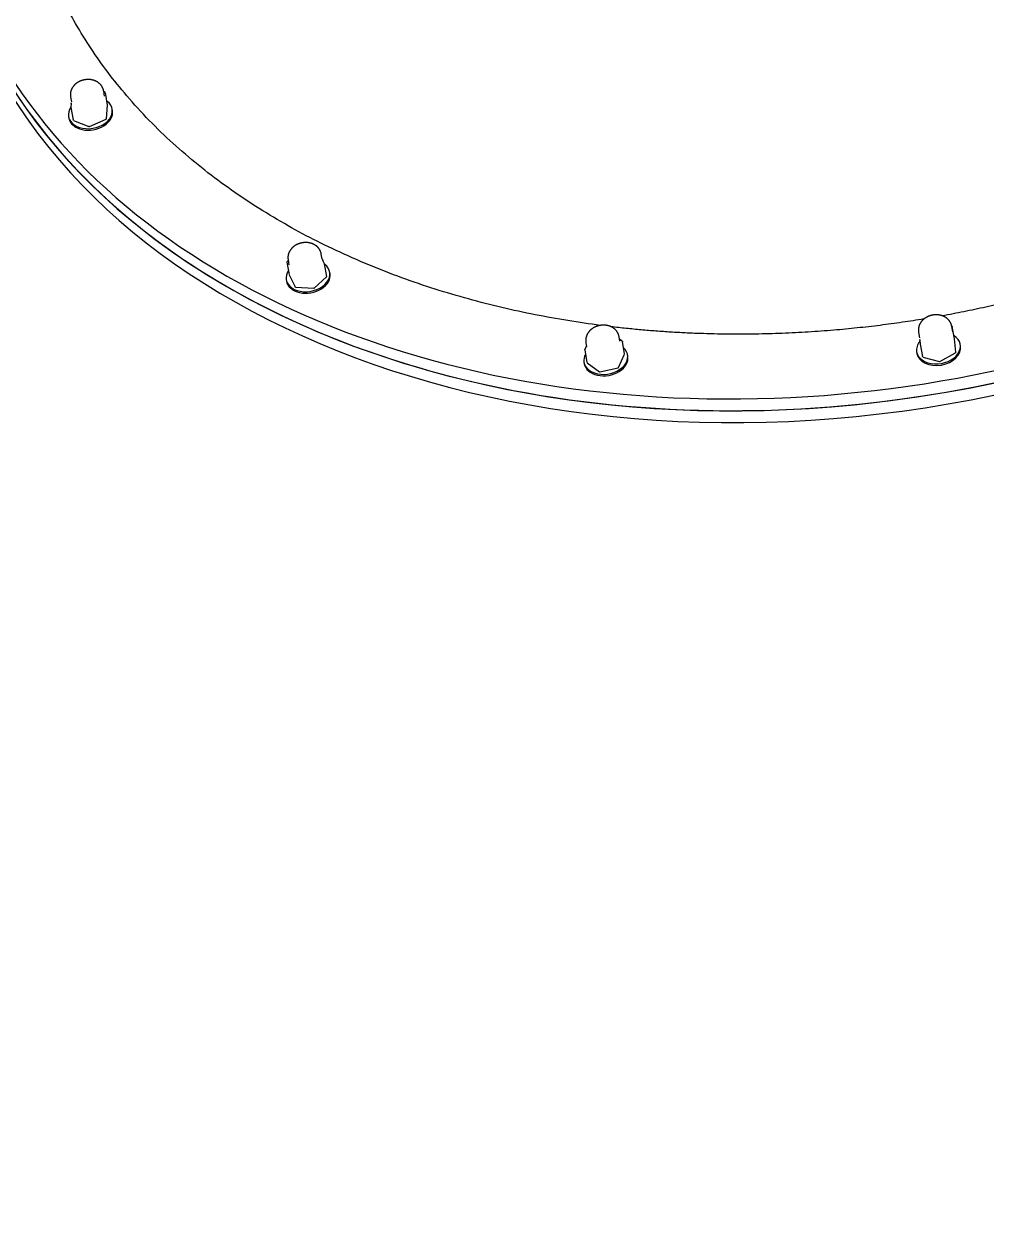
# Model space of a CAD drawing. Header units: millimetres. Extents: x 246416442 to 246896683, y 7418963194 to 7419503218.
# Drawn here: x 246835213 to 246835670, y 7419442322 to 7419442888 of the extents above; entities that cross this region are included whole.
import ezdxf
from ezdxf.lldxf.tags import DXFTag

# ---------------------------------------------------------------- set-up
doc = ezdxf.new("R2010")
doc.units = ezdxf.units.MM
for name, color, linetype in [('L-Hatch Boundary', 1, 'Continuous'), ('L-HS-CONCRETE PATH', 2, 'Continuous'), ('L-X-E-PLAY', 9, 'Continuous')]:
    doc.layers.add(name, color=color, linetype=linetype)
doc.layers.add('L-SUB-SOIL DRAINAGE', color=170, linetype='SUBSOIL', lineweight=20)
doc.styles.get("Standard").update_dxf_attribs({"font": 'arial.ttf'})
tags = doc.linetypes.add('SUBSOIL', pattern='A,12.7,-5.08,["SSD",Standard,S=2.54,R=0,X=-2.54,Y=-1.27],-6.35', length=24.13).pattern_tags.tags
tags[6] = DXFTag(74, 10)

# ---------------------------------------------------------------- blocks, each defined once
blk = doc.blocks.new('Kubus Triple - Moduplay')
at = {"layer": 'L-X-E-PLAY', "lineweight": 25}
for p, q in [((-141451.96, -699387.32), (-141451.96, -699393.33)), ((-141451.49, -699385.52), (-141451.95, -699387.25)), ((-141451.27, -699382.31), (-141451.27, -699384.79)), ((-141435.27, -699384.79), (-141435.27, -699382.31)), ((-141434.69, -699382.92), (-141435.27, -699382.57)), ((-141434.57, -699389.14), (-141434.57, -699383.13)), ((-141453.77, -699391.41), (-141453.77, -699392.12)), ((-141436.24, -699395.42), (-141434.58, -699389.21)), ((-141432.77, -699392.12), (-141432.77, -699391.41)), ((-141451.84, -699393.54), (-141445.05, -699397.67)), ((-141444.86, -699397.7), (-141436.42, -699395.6)), ((-141363.36, -699477.08), (-141363.36, -699483.09)), ((-141362.61, -699476.46), (-141363.24, -699476.86)), ((-141362.61, -699476.14), (-141362.61, -699478.58)), ((-141346.61, -699478.58), (-141346.61, -699476.14)), ((-141363.35, -699483.16), (-141361.51, -699489.35)), ((-141345.86, -699480.95), (-141346.37, -699479.23)), ((-141345.85, -699487.03), (-141345.85, -699481.02)), ((-141365.11, -699485.24), (-141365.11, -699485.94)), ((-141361.33, -699489.52), (-141352.83, -699491.5)), ((-141352.64, -699491.46), (-141345.97, -699487.25)), ((-141344.11, -699485.94), (-141344.11, -699485.24)), ((-141229.97, -699540.49), (-141231.05, -699542.08)), ((-141229.92, -699538.83), (-141229.92, -699540.9)), ((-141213.92, -699540.9), (-141213.92, -699538.83)), ((-141212.81, -699541.09), (-141213.92, -699539.95)), ((-141231.09, -699542.22), (-141231.09, -699548.23)), ((-141212.74, -699547.28), (-141212.74, -699541.26)), ((-141232.42, -699547.93), (-141232.42, -699548.64)), ((-141231.02, -699548.4), (-141225.97, -699553.63)), ((-141216.66, -699553.12), (-141212.79, -699547.42)), ((-141211.42, -699548.64), (-141211.42, -699547.93)), ((-141225.78, -699553.7), (-141216.86, -699553.23)), ((-141073.4, -699560.84), (-141073.4, -699563.51)), ((-141057.31, -699560.67), (-141057.4, -699560.63)), ((-141057.4, -699563.51), (-141057.4, -699560.84)), ((-141057.16, -699566.91), (-141057.16, -699560.9)), ((-141073.5, -699564.83), (-141073.63, -699566.59)), ((-141073.63, -699566.61), (-141073.63, -699572.62)), ((-141057.66, -699573.25), (-141057.16, -699566.93)), ((-141075.9, -699569.94), (-141075.9, -699570.65)), ((-141073.49, -699572.85), (-141066, -699576.31)), ((-141065.81, -699576.32), (-141057.82, -699573.46)), ((-141054.9, -699570.65), (-141054.9, -699569.94))]:
    blk.add_line(p, q, dxfattribs=at)
for centre, radius, start, end in [((-141451.71, -699387.32), 0.25, 165.0709, 180), ((-141483.12, -699377.33), 32.68, 345.4768, 347.1495), ((-141434.82, -699383.13), 0.25, 0, 58.7126), ((-141451.71, -699393.33), 0.25, 180, 238.7126), ((-141434.82, -699389.14), 0.25, 345.0709, 0), ((-141444.92, -699397.45), 0.25, 238.7126, 283.9255), ((-141436.48, -699395.36), 0.25, 283.9255, 345.0709), ((-141363.11, -699477.08), 0.25, 122.3233, 180), ((-141363.11, -699483.09), 0.25, 180, 196.4911), ((-141356.45, -699478.59), 6.16, 179.8484, 180.1455), ((-141318.05, -699471.09), 29.47, 194.3132, 196.0403), ((-141349.03, -699478.6), 2.42, 0.4346, 0.5695), ((-141346.1, -699481.02), 0.25, 0, 16.4911), ((-141361.27, -699489.28), 0.25, 196.4911, 256.9294), ((-141346.1, -699487.03), 0.25, 302.3233, 0), ((-141352.77, -699491.25), 0.25, 256.9294, 302.3233), ((-141238.98, -699534.44), 10.86, 326.1238, 326.6101), ((-141230.84, -699542.22), 0.25, 145.7879, 180), ((-141212.99, -699541.26), 0.25, 0, 43.996), ((-141230.84, -699548.23), 0.25, 180, 223.996), ((-141212.99, -699547.28), 0.25, 325.7879, 0), ((-141225.79, -699553.46), 0.25, 223.996, 273.0599), ((-141216.87, -699552.98), 0.25, 273.0599, 325.7879), ((-141057.41, -699560.9), 0.25, 0, 65.1886), ((-141073.38, -699566.61), 0.25, 175.512, 180), ((-141202.49, -699555.08), 129.37, 355.6758, 356.2918), ((-141057.41, -699566.91), 0.25, 355.512, 0), ((-141073.38, -699572.62), 0.25, 180, 245.1886), ((-141057.91, -699573.23), 0.25, 289.6743, 355.512), ((-141065.89, -699576.08), 0.25, 245.1886, 289.6743)]:
    blk.add_arc(centre, radius, start, end, dxfattribs=at)
for centre, major_axis, ratio, start_param, end_param in [((-141065.4, -699281.44), (-430, 0), 0.707107, 0, 3.576317), ((-141065.4, -699287.1), (430, 0), 0.707107, 3.141593, 6.283185), ((-141065.4, -699287.1), (-430, 0), 0.707107, 0, 3.141593), ((-141065.4, -699292.76), (430, 0), 0.707107, 3.141593, 6.283185), ((-141443.27, -699391.41), (-10.5, 0), 0.707107, 5.685785, 6.283185), ((-141443.27, -699391.41), (-10.5, 0), 0.707107, 0, 3.736721), ((-141443.27, -699392.12), (-10.5, 0), 0.707107, 0, 3.141595), ((-141354.61, -699485.24), (-10.5, 0), 0.707107, 5.697908, 6.283185), ((-141354.61, -699485.24), (-10.5, 0), 0.707107, 0, 3.72687), ((-141354.61, -699485.94), (-10.5, 0), 0.707107, 0, 3.141593), ((-141436.65, -699924.45), (248.26, -351.09), 0.5, 2.747144, 6.283185), ((-141221.92, -699547.93), (-10.5, 0), 0.707107, 5.775071, 6.283185), ((-141221.92, -699547.93), (-10.5, 0), 0.707107, 0, 3.649707), ((-141221.92, -699548.64), (-10.5, 0), 0.707107, 0, 3.141593), ((-141065.4, -699569.94), (-10.5, 0), 0.707107, 5.5979, 6.283185), ((-141065.4, -699569.94), (-10.5, 0), 0.707107, 0, 3.810684), ((-141065.4, -699570.65), (-10.5, 0), 0.707107, 0, 3.141591), ((-141442.31, -699928.45), (-248.26, 351.09), 0.5, 0, 3.141593), ((-141442.31, -699928.45), (248.26, -351.09), 0.5, 3.141593, 6.283185), ((-141447.96, -699932.45), (-248.26, 351.09), 0.5, 0, 3.141593)]:
    blk.add_ellipse(centre, major_axis=major_axis, ratio=ratio, start_param=start_param, end_param=end_param, dxfattribs=at)
for points, weights in [([(-141221.78, -699532), (-141358.1, -699489.81), (-141455.4, -699399.59), (-141455.4, -699279.37)], [0.713782556082, 0.571260850179, 0.499999998151, 0.5]), ([(-141069.82, -699555.13), (-141117.74, -699554.74), (-141167.73, -699548.14), (-141216.89, -699533.49)], [0.988797742677, 0.881668474014, 0.792148759163, 0.720238598125]), ([(-140913.91, -699533.49), (-140963.07, -699548.14), (-141013.06, -699554.74), (-141060.98, -699555.13)], [0.72023476824, 0.79214695923, 0.881670004495, 0.988803904035])]:
    blk.add_rational_spline(points, weights, degree=3, dxfattribs=at)
for points, knots in [([(-141435.27, -699382.31), (-141435.27, -699382.24), (-141435.27, -699382.1), (-141435.28, -699381.87), (-141435.3, -699381.64), (-141435.33, -699381.41), (-141435.37, -699381.18), (-141435.42, -699380.95), (-141435.48, -699380.73), (-141435.54, -699380.5), (-141435.62, -699380.28), (-141435.7, -699380.06), (-141435.79, -699379.85), (-141435.89, -699379.63), (-141436, -699379.42), (-141436.11, -699379.21), (-141436.24, -699379.01), (-141436.37, -699378.81), (-141436.51, -699378.61), (-141436.66, -699378.42), (-141436.81, -699378.23), (-141436.98, -699378.05), (-141437.15, -699377.87), (-141437.32, -699377.7), (-141437.51, -699377.53), (-141437.7, -699377.37), (-141437.9, -699377.21), (-141438.11, -699377.06), (-141438.32, -699376.91), (-141438.53, -699376.77), (-141438.76, -699376.64), (-141438.99, -699376.51), (-141439.22, -699376.39), (-141439.46, -699376.28), (-141439.71, -699376.18), (-141439.95, -699376.08), (-141440.21, -699375.99), (-141440.46, -699375.9), (-141440.72, -699375.83), (-141440.98, -699375.76), (-141441.25, -699375.7), (-141441.51, -699375.64), (-141441.78, -699375.6), (-141442.05, -699375.56), (-141442.32, -699375.53), (-141442.6, -699375.5), (-141442.87, -699375.49), (-141443.14, -699375.48), (-141443.42, -699375.48), (-141443.69, -699375.49), (-141443.97, -699375.51), (-141444.24, -699375.53), (-141444.51, -699375.56), (-141444.78, -699375.6), (-141445.05, -699375.65), (-141445.32, -699375.7), (-141445.59, -699375.77), (-141445.85, -699375.84), (-141446.11, -699375.92), (-141446.37, -699376), (-141446.62, -699376.1), (-141446.88, -699376.2), (-141447.12, -699376.31), (-141447.37, -699376.42), (-141447.6, -699376.55), (-141447.84, -699376.68), (-141448.06, -699376.82), (-141448.28, -699376.96), (-141448.5, -699377.11), (-141448.71, -699377.27), (-141448.91, -699377.43), (-141449.1, -699377.6), (-141449.29, -699377.78), (-141449.47, -699377.96), (-141449.64, -699378.15), (-141449.81, -699378.34), (-141449.96, -699378.53), (-141450.11, -699378.73), (-141450.25, -699378.94), (-141450.38, -699379.15), (-141450.5, -699379.36), (-141450.61, -699379.57), (-141450.72, -699379.79), (-141450.81, -699380.01), (-141450.9, -699380.24), (-141450.98, -699380.46), (-141451.04, -699380.69), (-141451.1, -699380.92), (-141451.15, -699381.15), (-141451.19, -699381.38), (-141451.23, -699381.61), (-141451.25, -699381.84), (-141451.26, -699382.07), (-141451.27, -699382.24), (-141451.27, -699382.31), (-141451.27, -699382.31)], [0, 0, 0, 0, 0.008989, 0.019136, 0.029278, 0.039419, 0.049564, 0.059715, 0.069877, 0.080054, 0.09025, 0.100469, 0.110714, 0.12099, 0.131301, 0.14165, 0.15204, 0.162476, 0.172959, 0.183493, 0.19408, 0.204721, 0.215419, 0.226173, 0.236984, 0.247852, 0.258775, 0.26975, 0.280777, 0.291851, 0.302968, 0.314126, 0.325318, 0.336541, 0.347791, 0.359062, 0.370352, 0.381655, 0.392969, 0.404292, 0.41562, 0.426951, 0.438285, 0.449621, 0.460958, 0.472298, 0.48364, 0.494985, 0.506334, 0.517688, 0.529048, 0.540415, 0.551789, 0.563172, 0.574564, 0.585965, 0.597375, 0.608793, 0.620218, 0.631648, 0.64308, 0.654511, 0.665937, 0.677354, 0.688757, 0.700141, 0.711501, 0.72283, 0.734125, 0.745379, 0.756588, 0.767747, 0.778853, 0.789903, 0.800895, 0.811827, 0.822698, 0.833509, 0.844259, 0.854951, 0.865586, 0.876165, 0.886692, 0.897169, 0.907599, 0.917985, 0.928331, 0.93864, 0.948916, 0.959162, 0.969382, 0.97958, 0.989759, 0.999924, 1, 1, 1, 1]), ([(-141213.56, -700241.42), (-141212.9, -700240.96), (-141212.09, -700240.39), (-141210.63, -700239.35), (-141209.53, -700238.57), (-141208.25, -700237.66), (-141206.81, -700236.64), (-141204.89, -700235.27), (-141202.72, -700233.71), (-141200.72, -700232.27), (-141199.01, -700231.04), (-141197.3, -700229.8), (-141195.58, -700228.55), (-141193.89, -700227.32), (-141192.43, -700226.25), (-141190.93, -700225.16), (-141189.36, -700224), (-141187.77, -700222.84), (-141186.19, -700221.67), (-141184.64, -700220.52), (-141183.01, -700219.31), (-141181.49, -700218.18), (-141180.03, -700217.09), (-141178.72, -700216.12), (-141177.42, -700215.14), (-141176.02, -700214.09), (-141174.43, -700212.89), (-141172.91, -700211.75), (-141171.5, -700210.68), (-141170.15, -700209.65), (-141168.54, -700208.43), (-141166.76, -700207.07), (-141165.05, -700205.76), (-141163.51, -700204.59), (-141161.93, -700203.37), (-141160.25, -700202.08), (-141158.44, -700200.67), (-141156.76, -700199.37), (-141154.93, -700197.95), (-141153.04, -700196.47), (-141151.05, -700194.91), (-141149.22, -700193.47), (-141147.33, -700191.98), (-141145.23, -700190.32), (-141143.01, -700188.56), (-141140.74, -700186.75), (-141138.54, -700184.98), (-141136.45, -700183.31), (-141134.67, -700181.87), (-141133, -700180.52), (-141131.24, -700179.09), (-141129.44, -700177.63), (-141127.74, -700176.24), (-141126.02, -700174.83), (-141124.14, -700173.29), (-141121.99, -700171.51), (-141119.85, -700169.74), (-141117.57, -700167.84), (-141115.41, -700166.04), (-141113.32, -700164.29), (-141111.56, -700162.81), (-141109.9, -700161.41), (-141108.21, -700159.98), (-141106.4, -700158.44), (-141104.46, -700156.8), (-141102.11, -700154.78), (-141099.72, -700152.73), (-141097.49, -700150.81), (-141095.66, -700149.23), (-141093.79, -700147.6), (-141091.79, -700145.85), (-141089.75, -700144.07), (-141087.85, -700142.4), (-141086.1, -700140.86), (-141084.41, -700139.37), (-141082.74, -700137.89), (-141080.89, -700136.24), (-141078.78, -700134.36), (-141076.5, -700132.31), (-141074.47, -700130.48), (-141072.52, -700128.72), (-141070.49, -700126.88), (-141068.27, -700124.85), (-141066.14, -700122.9), (-141064.05, -700120.99), (-141061.54, -700118.67), (-141059.04, -700116.35), (-141056.66, -700114.13), (-141054.5, -700112.12), (-141052.26, -700110.01), (-141050.09, -700107.96), (-141048.05, -700106.03), (-141046.01, -700104.08), (-141043.83, -700102), (-141041.91, -700100.16), (-141040.1, -700098.41), (-141038.49, -700096.86), (-141036.65, -700095.07), (-141034.71, -700093.18), (-141032.63, -700091.15), (-141030.66, -700089.22), (-141028.74, -700087.33), (-141026.85, -700085.45), (-141025.02, -700083.64), (-141022.97, -700081.6), (-141020.95, -700079.57), (-141018.74, -700077.35), (-141016.63, -700075.22), (-141014.38, -700072.93), (-141012.17, -700070.67), (-141010.06, -700068.52), (-141008, -700066.39), (-141005.94, -700064.26), (-141003.78, -700062.03), (-141001.46, -700059.61), (-140999.1, -700057.13), (-140996.68, -700054.58), (-140994.3, -700052.06), (-140991.74, -700049.33), (-140989.16, -700046.57), (-140986.71, -700043.93), (-140984.74, -700041.8), (-140983.05, -700039.96), (-140981.37, -700038.13), (-140979.58, -700036.18), (-140977.99, -700034.42), (-140976.1, -700032.34), (-140973.83, -700029.82), (-140970.99, -700026.66), (-140968.44, -700023.79), (-140966.16, -700021.22), (-140964.1, -700018.88), (-140961.84, -700016.31), (-140959.53, -700013.66), (-140957.28, -700011.06), (-140955.14, -700008.59), (-140953.02, -700006.12), (-140950.98, -700003.74), (-140949.15, -700001.58), (-140947.55, -699999.69), (-140945.64, -699997.42), (-140943.65, -699995.06), (-140941.37, -699992.33), (-140939.12, -699989.63), (-140936.81, -699986.83), (-140934.59, -699984.12), (-140932.7, -699981.81), (-140931.01, -699979.72), (-140929.23, -699977.53), (-140927.37, -699975.22), (-140925.54, -699972.94), (-140923.89, -699970.87), (-140922.09, -699968.61), (-140920.12, -699966.12), (-140918.09, -699963.54), (-140916.18, -699961.1), (-140914.23, -699958.59), (-140912.25, -699956.04), (-140910.22, -699953.41), (-140908.27, -699950.86), (-140906.42, -699948.44), (-140904.54, -699945.96), (-140902.54, -699943.3), (-140900.5, -699940.58), (-140898.43, -699937.82), (-140896.37, -699935.04), (-140894.39, -699932.35), (-140892.58, -699929.88), (-140890.7, -699927.31), (-140888.6, -699924.42), (-140886.54, -699921.55), (-140884.55, -699918.77), (-140882.55, -699915.97), (-140880.5, -699913.07), (-140878.55, -699910.3), (-140876.61, -699907.53), (-140874.55, -699904.58), (-140872.38, -699901.42), (-140870.2, -699898.25), (-140867.66, -699894.53), (-140865.11, -699890.76), (-140862.79, -699887.3), (-140861.02, -699884.64), (-140858.74, -699881.19), (-140856.32, -699877.5), (-140853.83, -699873.69), (-140851.89, -699870.68), (-140848.49, -699865.39), (-140845.08, -699860.01), (-140841.82, -699854.79), (-140840.03, -699851.91), (-140838.24, -699849), (-140834.29, -699842.55), (-140830.36, -699836), (-140826.59, -699829.62), (-140824.96, -699826.83), (-140820.65, -699819.43), (-140811.57, -699803.5), (-140797.98, -699778.36), (-140783.61, -699749.82), (-140774.08, -699729.49), (-140769.07, -699718.37), (-140767.76, -699715.45), (-140765.42, -699710.17), (-140762.49, -699703.45), (-140759.59, -699696.64), (-140757.84, -699692.48), (-140756.59, -699689.47), (-140754.69, -699684.89), (-140752.68, -699679.93), (-140750.75, -699675.12), (-140749.46, -699671.88), (-140747.86, -699667.8), (-140746.19, -699663.51), (-140744.63, -699659.42), (-140743.61, -699656.72), (-140742.24, -699653.1), (-140740.73, -699649.03), (-140739.15, -699644.7), (-140737.9, -699641.27), (-140736.64, -699637.77), (-140735.5, -699634.56), (-140734.54, -699631.8), (-140733.62, -699629.17), (-140732.55, -699626.07), (-140731.44, -699622.84), (-140730.47, -699619.96), (-140729.59, -699617.34), (-140728.54, -699614.2), (-140727.43, -699610.82), (-140726.28, -699607.29), (-140725.23, -699604.01), (-140724.28, -699601.02), (-140723.47, -699598.47), (-140722.75, -699596.16), (-140721.98, -699593.68), (-140721.18, -699591.09), (-140720.42, -699588.59), (-140719.6, -699585.87), (-140718.69, -699582.83), (-140717.85, -699579.99), (-140717.14, -699577.55), (-140716.47, -699575.25), (-140715.74, -699572.7), (-140714.94, -699569.89), (-140714.14, -699567.07), (-140713.39, -699564.38), (-140712.75, -699562.08), (-140712.22, -699560.13), (-140711.71, -699558.24), (-140711.17, -699556.24), (-140710.57, -699554.02), (-140709.93, -699551.62), (-140709.22, -699548.91), (-140708.5, -699546.12), (-140707.82, -699543.51), (-140707.2, -699541.03), (-140706.53, -699538.39), (-140705.82, -699535.52), (-140705.14, -699532.77), (-140704.55, -699530.36), (-140704.02, -699528.14), (-140703.47, -699525.85), (-140702.82, -699523.09), (-140702.12, -699520.08), (-140701.4, -699516.95), (-140700.75, -699514.07), (-140700.2, -699511.63), (-140699.71, -699509.44), (-140699.15, -699506.87), (-140698.5, -699503.86), (-140697.85, -699500.83), (-140697.32, -699498.28), (-140696.81, -699495.82), (-140696.16, -699492.66), (-140695.52, -699489.49), (-140694.96, -699486.69), (-140694.57, -699484.72), (-140694.2, -699482.79), (-140693.7, -699480.22), (-140693.17, -699477.38), (-140692.64, -699474.54), (-140692.17, -699472), (-140691.68, -699469.31), (-140691.17, -699466.45), (-140690.71, -699463.79), (-140690.3, -699461.42), (-140689.93, -699459.26), (-140689.51, -699456.76), (-140689.11, -699454.37), (-140688.75, -699452.19), (-140688.45, -699450.29), (-140688.15, -699448.41), (-140687.8, -699446.22), (-140687.47, -699444.12), (-140687.17, -699442.12), (-140686.86, -699440.1), (-140686.58, -699438.18), (-140686.37, -699436.79), (-140686.29, -699436.24)], [0, 0, 0, 0, 0.002125, 0.003238, 0.005105, 0.00619, 0.007739, 0.010242, 0.01308, 0.01545, 0.017396, 0.019168, 0.021563, 0.023587, 0.025215, 0.026826, 0.028953, 0.030877, 0.032538, 0.034679, 0.036451, 0.038442, 0.040183, 0.041748, 0.043178, 0.044926, 0.046839, 0.048968, 0.050461, 0.051975, 0.053915, 0.056341, 0.058495, 0.060184, 0.061978, 0.064318, 0.066341, 0.068672, 0.070528, 0.073081, 0.075674, 0.077909, 0.079882, 0.082703, 0.085722, 0.088144, 0.091209, 0.093968, 0.095954, 0.097903, 0.100273, 0.102591, 0.104681, 0.106702, 0.109121, 0.111783, 0.114872, 0.11725, 0.120489, 0.123152, 0.125224, 0.127248, 0.129537, 0.13173, 0.134216, 0.137006, 0.140842, 0.143454, 0.145666, 0.14796, 0.150764, 0.153485, 0.155934, 0.158216, 0.160348, 0.162575, 0.164787, 0.167667, 0.170915, 0.173829, 0.175726, 0.178678, 0.181905, 0.184627, 0.187205, 0.190263, 0.194737, 0.197287, 0.19991, 0.203443, 0.206424, 0.208771, 0.211755, 0.214788, 0.217692, 0.21966, 0.222251, 0.224324, 0.227272, 0.230302, 0.232929, 0.235482, 0.238301, 0.240854, 0.243154, 0.246893, 0.249359, 0.252498, 0.25581, 0.258921, 0.261906, 0.264794, 0.267753, 0.270739, 0.274069, 0.277757, 0.280957, 0.284564, 0.288084, 0.292154, 0.295847, 0.298853, 0.300849, 0.303332, 0.306268, 0.308784, 0.310439, 0.314687, 0.318912, 0.323196, 0.326197, 0.329224, 0.332552, 0.33648, 0.339765, 0.342884, 0.346312, 0.349505, 0.352345, 0.354823, 0.356951, 0.361268, 0.36412, 0.36764, 0.371876, 0.375052, 0.378202, 0.380859, 0.383167, 0.386728, 0.389789, 0.391984, 0.39472, 0.398544, 0.401543, 0.404628, 0.40794, 0.411144, 0.4144, 0.417989, 0.420854, 0.42362, 0.427412, 0.430926, 0.43391, 0.437866, 0.441409, 0.444057, 0.447157, 0.451061, 0.454887, 0.457886, 0.461433, 0.465338, 0.468683, 0.471721, 0.475639, 0.479608, 0.483376, 0.487354, 0.493303, 0.497248, 0.500036, 0.503049, 0.509856, 0.513473, 0.516946, 0.520762, 0.532668, 0.536393, 0.539579, 0.543013, 0.546862, 0.562686, 0.566399, 0.569524, 0.572594, 0.592628, 0.625751, 0.660327, 0.690984, 0.694976, 0.697973, 0.700832, 0.712817, 0.72061, 0.723716, 0.726783, 0.730648, 0.739053, 0.743339, 0.746684, 0.749839, 0.756914, 0.760933, 0.763398, 0.765842, 0.772917, 0.776844, 0.780128, 0.784236, 0.788377, 0.790687, 0.793292, 0.797041, 0.800846, 0.803885, 0.806463, 0.80941, 0.814158, 0.817511, 0.820942, 0.824842, 0.827238, 0.829248, 0.83235, 0.835334, 0.83763, 0.84052, 0.844103, 0.847516, 0.849712, 0.852016, 0.854929, 0.85796, 0.861095, 0.864049, 0.866628, 0.868538, 0.870339, 0.8727, 0.874986, 0.877489, 0.880405, 0.883705, 0.886472, 0.888791, 0.891646, 0.894937, 0.897995, 0.90046, 0.902657, 0.905106, 0.9078, 0.91147, 0.914748, 0.917799, 0.920649, 0.92253, 0.92481, 0.92882, 0.932119, 0.934474, 0.936938, 0.939937, 0.944522, 0.947019, 0.948848, 0.950768, 0.953154, 0.956992, 0.959771, 0.962171, 0.965033, 0.968307, 0.971214, 0.973448, 0.975804, 0.978077, 0.981321, 0.98335, 0.984982, 0.987322, 0.989279, 0.991912, 0.993949, 0.995587, 0.998277, 1, 1, 1, 1]), ([(-141346.61, -699476.14), (-141346.61, -699476.13), (-141346.6, -699476.04), (-141346.61, -699475.87), (-141346.62, -699475.64), (-141346.65, -699475.41), (-141346.68, -699475.18), (-141346.72, -699474.95), (-141346.77, -699474.73), (-141346.83, -699474.5), (-141346.9, -699474.28), (-141346.97, -699474.06), (-141347.06, -699473.84), (-141347.15, -699473.62), (-141347.25, -699473.41), (-141347.36, -699473.2), (-141347.48, -699472.99), (-141347.61, -699472.79), (-141347.74, -699472.59), (-141347.88, -699472.39), (-141348.03, -699472.2), (-141348.19, -699472.02), (-141348.35, -699471.83), (-141348.53, -699471.66), (-141348.71, -699471.48), (-141348.89, -699471.32), (-141349.09, -699471.16), (-141349.29, -699471), (-141349.49, -699470.85), (-141349.71, -699470.71), (-141349.93, -699470.57), (-141350.15, -699470.44), (-141350.38, -699470.31), (-141350.62, -699470.19), (-141350.86, -699470.08), (-141351.1, -699469.98), (-141351.35, -699469.88), (-141351.61, -699469.79), (-141351.86, -699469.71), (-141352.12, -699469.63), (-141352.38, -699469.57), (-141352.65, -699469.51), (-141352.92, -699469.46), (-141353.19, -699469.41), (-141353.46, -699469.38), (-141353.73, -699469.35), (-141354, -699469.33), (-141354.27, -699469.31), (-141354.55, -699469.31), (-141354.82, -699469.31), (-141355.1, -699469.32), (-141355.37, -699469.34), (-141355.64, -699469.36), (-141355.92, -699469.4), (-141356.19, -699469.44), (-141356.46, -699469.49), (-141356.72, -699469.54), (-141356.99, -699469.61), (-141357.25, -699469.68), (-141357.51, -699469.76), (-141357.77, -699469.85), (-141358.02, -699469.94), (-141358.27, -699470.05), (-141358.52, -699470.16), (-141358.76, -699470.28), (-141359, -699470.4), (-141359.23, -699470.54), (-141359.46, -699470.67), (-141359.67, -699470.82), (-141359.89, -699470.97), (-141360.1, -699471.13), (-141360.3, -699471.3), (-141360.49, -699471.47), (-141360.67, -699471.65), (-141360.85, -699471.83), (-141361.02, -699472.02), (-141361.18, -699472.21), (-141361.34, -699472.41), (-141361.48, -699472.61), (-141361.62, -699472.81), (-141361.75, -699473.02), (-141361.87, -699473.23), (-141361.98, -699473.45), (-141362.08, -699473.67), (-141362.17, -699473.89), (-141362.26, -699474.11), (-141362.33, -699474.34), (-141362.4, -699474.57), (-141362.46, -699474.8), (-141362.5, -699475.03), (-141362.54, -699475.26), (-141362.57, -699475.49), (-141362.59, -699475.72), (-141362.6, -699475.94), (-141362.6, -699476.07), (-141362.6, -699476.14)], [0, 0, 0, 0, 0.001219, 0.011372, 0.021518, 0.03166, 0.041802, 0.051948, 0.062101, 0.072267, 0.082448, 0.09265, 0.102875, 0.113128, 0.123412, 0.133732, 0.14409, 0.154491, 0.164938, 0.175433, 0.18598, 0.196579, 0.207234, 0.217945, 0.228713, 0.239538, 0.250419, 0.261355, 0.272344, 0.283382, 0.294467, 0.305594, 0.316761, 0.327961, 0.339191, 0.350447, 0.361723, 0.373017, 0.384323, 0.39564, 0.406964, 0.418293, 0.429626, 0.440961, 0.452297, 0.463636, 0.474976, 0.486319, 0.497665, 0.509016, 0.520372, 0.531734, 0.543103, 0.554479, 0.565865, 0.577259, 0.588663, 0.600075, 0.611495, 0.622922, 0.634353, 0.645785, 0.657216, 0.668641, 0.680055, 0.691455, 0.702834, 0.714187, 0.72551, 0.736796, 0.74804, 0.759238, 0.770386, 0.781479, 0.792516, 0.803494, 0.814412, 0.82527, 0.836067, 0.846804, 0.857482, 0.868104, 0.878671, 0.889187, 0.899653, 0.910072, 0.920449, 0.930787, 0.941088, 0.951357, 0.961597, 0.971812, 0.982005, 0.992181, 1, 1, 1, 1]), ([(-141213.92, -699538.83), (-141213.92, -699538.75), (-141213.92, -699538.61), (-141213.93, -699538.38), (-141213.95, -699538.15), (-141213.98, -699537.92), (-141214.02, -699537.69), (-141214.07, -699537.46), (-141214.13, -699537.23), (-141214.2, -699537.01), (-141214.27, -699536.79), (-141214.35, -699536.57), (-141214.44, -699536.35), (-141214.54, -699536.14), (-141214.65, -699535.93), (-141214.77, -699535.72), (-141214.89, -699535.52), (-141215.03, -699535.32), (-141215.17, -699535.12), (-141215.31, -699534.93), (-141215.47, -699534.74), (-141215.63, -699534.56), (-141215.81, -699534.38), (-141215.98, -699534.21), (-141216.17, -699534.04), (-141216.36, -699533.88), (-141216.56, -699533.72), (-141216.77, -699533.57), (-141216.98, -699533.42), (-141217.2, -699533.28), (-141217.42, -699533.15), (-141217.65, -699533.03), (-141217.88, -699532.91), (-141218.12, -699532.79), (-141218.37, -699532.69), (-141218.62, -699532.59), (-141218.87, -699532.5), (-141219.13, -699532.42), (-141219.38, -699532.34), (-141219.65, -699532.27), (-141219.91, -699532.21), (-141220.18, -699532.16), (-141220.45, -699532.11), (-141220.72, -699532.07), (-141220.99, -699532.04), (-141221.26, -699532.02), (-141221.54, -699532.01), (-141221.81, -699532), (-141222.08, -699532), (-141222.36, -699532.01), (-141222.63, -699532.03), (-141222.9, -699532.05), (-141223.18, -699532.08), (-141223.45, -699532.12), (-141223.72, -699532.17), (-141223.99, -699532.22), (-141224.25, -699532.29), (-141224.52, -699532.36), (-141224.78, -699532.44), (-141225.03, -699532.52), (-141225.29, -699532.62), (-141225.54, -699532.72), (-141225.79, -699532.83), (-141226.03, -699532.95), (-141226.27, -699533.07), (-141226.5, -699533.2), (-141226.72, -699533.34), (-141226.95, -699533.49), (-141227.16, -699533.64), (-141227.37, -699533.8), (-141227.57, -699533.96), (-141227.76, -699534.13), (-141227.95, -699534.31), (-141228.13, -699534.49), (-141228.3, -699534.67), (-141228.47, -699534.87), (-141228.62, -699535.06), (-141228.77, -699535.26), (-141228.91, -699535.47), (-141229.04, -699535.68), (-141229.16, -699535.89), (-141229.27, -699536.1), (-141229.37, -699536.32), (-141229.47, -699536.54), (-141229.55, -699536.76), (-141229.63, -699536.99), (-141229.7, -699537.22), (-141229.76, -699537.45), (-141229.81, -699537.68), (-141229.85, -699537.91), (-141229.88, -699538.14), (-141229.9, -699538.37), (-141229.91, -699538.61), (-141229.92, -699538.75), (-141229.92, -699538.83)], [0, 0, 0, 0, 0.009508, 0.019655, 0.029797, 0.039938, 0.050083, 0.060235, 0.070397, 0.080576, 0.090773, 0.100993, 0.11124, 0.121519, 0.131831, 0.142182, 0.152575, 0.163013, 0.173499, 0.184036, 0.194625, 0.20527, 0.21597, 0.226728, 0.237542, 0.248413, 0.259339, 0.270317, 0.281347, 0.292423, 0.303543, 0.314702, 0.325897, 0.337122, 0.348373, 0.359645, 0.370936, 0.38224, 0.393555, 0.404878, 0.416206, 0.427538, 0.438872, 0.450208, 0.461546, 0.472886, 0.484228, 0.495574, 0.506923, 0.518278, 0.529639, 0.541006, 0.552381, 0.563765, 0.575157, 0.586559, 0.597969, 0.609388, 0.620814, 0.632244, 0.643676, 0.655107, 0.666533, 0.67795, 0.689352, 0.700735, 0.712094, 0.723422, 0.734715, 0.745967, 0.757174, 0.768331, 0.779434, 0.790482, 0.801471, 0.8124, 0.823268, 0.834076, 0.844824, 0.855513, 0.866145, 0.876722, 0.887246, 0.897721, 0.908149, 0.918533, 0.928877, 0.939185, 0.949459, 0.959704, 0.969923, 0.98012, 0.990298, 1, 1, 1, 1]), ([(-141057.4, -699560.84), (-141057.4, -699560.77), (-141057.4, -699560.64), (-141057.41, -699560.42), (-141057.43, -699560.19), (-141057.46, -699559.96), (-141057.5, -699559.73), (-141057.55, -699559.5), (-141057.6, -699559.27), (-141057.67, -699559.05), (-141057.74, -699558.83), (-141057.83, -699558.61), (-141057.92, -699558.39), (-141058.01, -699558.18), (-141058.12, -699557.97), (-141058.24, -699557.76), (-141058.36, -699557.56), (-141058.49, -699557.36), (-141058.63, -699557.16), (-141058.78, -699556.97), (-141058.93, -699556.78), (-141059.1, -699556.6), (-141059.27, -699556.42), (-141059.44, -699556.24), (-141059.63, -699556.07), (-141059.82, -699555.91), (-141060.02, -699555.75), (-141060.22, -699555.6), (-141060.44, -699555.46), (-141060.65, -699555.32), (-141060.88, -699555.18), (-141061.11, -699555.06), (-141061.34, -699554.93), (-141061.58, -699554.82), (-141061.82, -699554.72), (-141062.07, -699554.62), (-141062.32, -699554.52), (-141062.58, -699554.44), (-141062.84, -699554.36), (-141063.1, -699554.29), (-141063.36, -699554.23), (-141063.63, -699554.18), (-141063.9, -699554.13), (-141064.17, -699554.09), (-141064.44, -699554.06), (-141064.71, -699554.04), (-141064.98, -699554.02), (-141065.26, -699554.01), (-141065.53, -699554.01), (-141065.81, -699554.02), (-141066.08, -699554.04), (-141066.35, -699554.06), (-141066.63, -699554.09), (-141066.9, -699554.13), (-141067.17, -699554.18), (-141067.44, -699554.23), (-141067.7, -699554.29), (-141067.97, -699554.36), (-141068.23, -699554.44), (-141068.49, -699554.53), (-141068.74, -699554.62), (-141068.99, -699554.72), (-141069.24, -699554.83), (-141069.48, -699554.95), (-141069.72, -699555.07), (-141069.95, -699555.2), (-141070.18, -699555.34), (-141070.4, -699555.48), (-141070.62, -699555.63), (-141070.83, -699555.79), (-141071.03, -699555.95), (-141071.22, -699556.12), (-141071.41, -699556.3), (-141071.59, -699556.48), (-141071.76, -699556.67), (-141071.93, -699556.86), (-141072.09, -699557.05), (-141072.23, -699557.25), (-141072.37, -699557.46), (-141072.5, -699557.67), (-141072.63, -699557.88), (-141072.74, -699558.09), (-141072.84, -699558.31), (-141072.94, -699558.53), (-141073.03, -699558.75), (-141073.1, -699558.98), (-141073.17, -699559.2), (-141073.23, -699559.43), (-141073.28, -699559.66), (-141073.32, -699559.9), (-141073.36, -699560.13), (-141073.38, -699560.36), (-141073.39, -699560.59), (-141073.4, -699560.76), (-141073.4, -699560.84), (-141073.4, -699560.84)], [0, 0, 0, 0, 0.008284, 0.018431, 0.028574, 0.038715, 0.048859, 0.05901, 0.069172, 0.079348, 0.089543, 0.09976, 0.110004, 0.120279, 0.130587, 0.140934, 0.151322, 0.161754, 0.172235, 0.182765, 0.193349, 0.203987, 0.214681, 0.225432, 0.236239, 0.247104, 0.258023, 0.268996, 0.280019, 0.29109, 0.302205, 0.31336, 0.324551, 0.335773, 0.347021, 0.358292, 0.36958, 0.380883, 0.392197, 0.403519, 0.414847, 0.426179, 0.437513, 0.448849, 0.460187, 0.471527, 0.482869, 0.494214, 0.505563, 0.516918, 0.528278, 0.539644, 0.551019, 0.562401, 0.573793, 0.585194, 0.596603, 0.608021, 0.619446, 0.630876, 0.642309, 0.65374, 0.665167, 0.676585, 0.68799, 0.699376, 0.710738, 0.72207, 0.733368, 0.744625, 0.755838, 0.767001, 0.778111, 0.789165, 0.800162, 0.811098, 0.821974, 0.832789, 0.843544, 0.85424, 0.864879, 0.875463, 0.885993, 0.896474, 0.906907, 0.917297, 0.927646, 0.937958, 0.948236, 0.958484, 0.968706, 0.978906, 0.989087, 0.999253, 1, 1, 1, 1]), ([(-141422.71, -700902.93), (-141410.1, -700893.29), (-141385.31, -700873.83), (-141352.76, -700846.79), (-141324.77, -700822.5), (-141301.81, -700801.75), (-141283.18, -700784.37), (-141266.39, -700768.28), (-141250.78, -700752.95), (-141238.39, -700740.45), (-141230.24, -700732.09), (-141223.13, -700724.74), (-141213.02, -700714.16), (-141200.94, -700701.22), (-141191.35, -700690.75), (-141185.52, -700684.3), (-141180.82, -700679.05), (-141173.39, -700670.71), (-141163.89, -700659.86), (-141155.29, -700649.84), (-141149.52, -700643.04), (-141143.46, -700635.84), (-141135.42, -700626.17), (-141126.96, -700615.81), (-141120.48, -700607.75), (-141112.77, -700598.07), (-141103.74, -700586.56), (-141095.06, -700575.23), (-141088.41, -700566.44), (-141080.21, -700555.5), (-141071.9, -700544.15), (-141065.35, -700535.05), (-141060.61, -700528.43), (-141054.25, -700519.43), (-141045.63, -700507.01), (-141036.83, -700494.1), (-141026.92, -700479.25), (-141018.55, -700466.41), (-141011.25, -700455), (-141005.4, -700445.74), (-140999.15, -700435.68), (-140993.19, -700425.94), (-140987.55, -700416.59), (-140981.62, -700406.63), (-140975.76, -700396.6), (-140970.38, -700387.27), (-140965.16, -700378.08), (-140960.17, -700369.17), (-140955.27, -700360.28), (-140950.61, -700351.73), (-140946.15, -700343.42), (-140941.65, -700334.92), (-140937.12, -700326.27), (-140932.15, -700316.63), (-140927.77, -700307.98), (-140923.91, -700300.26), (-140920.15, -700292.65), (-140916.29, -700284.74), (-140912.48, -700276.82), (-140908.83, -700269.15), (-140905, -700260.99), (-140901.05, -700252.42), (-140896.8, -700243.1), (-140892.6, -700233.71), (-140888.85, -700225.2), (-140885.45, -700217.38), (-140882.33, -700210.07), (-140879.27, -700202.85), (-140876.46, -700196.12), (-140873.57, -700189.1), (-140869.72, -700179.64), (-140865.61, -700169.36), (-140861.81, -700159.61), (-140858.98, -700152.26), (-140856.6, -700145.99), (-140854.23, -700139.69), (-140851.87, -700133.32), (-140849.62, -700127.17), (-140847.32, -700120.81), (-140845.05, -700114.45), (-140842.79, -700108.05), (-140840.57, -700101.66), (-140838.29, -700095.04), (-140835.87, -700087.88), (-140833.43, -700080.55), (-140830.94, -700072.96), (-140828.14, -700064.27), (-140825.51, -700055.98), (-140823.09, -700048.17), (-140821.22, -700042.06), (-140819.46, -700036.22), (-140817.76, -700030.52), (-140815.31, -700022.19), (-140812.73, -700013.17), (-140810.19, -700004.12), (-140808.29, -699997.21), (-140806.5, -699990.59), (-140804.88, -699984.51), (-140803.42, -699978.96), (-140801.89, -699973.07), (-140800.25, -699966.6), (-140798.16, -699958.27), (-140795.81, -699948.62), (-140793.49, -699938.83), (-140791.54, -699930.37), (-140790.15, -699924.25), (-140789, -699919.06), (-140788.39, -699916.3), (-140788.08, -699914.84)], [0, 0, 0, 0, 0.040495, 0.076492, 0.106496, 0.131999, 0.153809, 0.169712, 0.189925, 0.208213, 0.213534, 0.218979, 0.233673, 0.249961, 0.263039, 0.269039, 0.271617, 0.280589, 0.296843, 0.307558, 0.313485, 0.319062, 0.331008, 0.344827, 0.352389, 0.356812, 0.375674, 0.388858, 0.392421, 0.403173, 0.422973, 0.427514, 0.431167, 0.443301, 0.455026, 0.468913, 0.482316, 0.499637, 0.50722, 0.516182, 0.527005, 0.536833, 0.544754, 0.55432, 0.565815, 0.573831, 0.581284, 0.59228, 0.599399, 0.606713, 0.616671, 0.623005, 0.63082, 0.641141, 0.650176, 0.655144, 0.662796, 0.671448, 0.677224, 0.68485, 0.692763, 0.699846, 0.708528, 0.718482, 0.725696, 0.731882, 0.739903, 0.745658, 0.751598, 0.758225, 0.764742, 0.777284, 0.786067, 0.791067, 0.797085, 0.80296, 0.807991, 0.814186, 0.819453, 0.825018, 0.831197, 0.836538, 0.842061, 0.848834, 0.855589, 0.861532, 0.868971, 0.878588, 0.883469, 0.889595, 0.894687, 0.898883, 0.904596, 0.916601, 0.922562, 0.928323, 0.934707, 0.939864, 0.944223, 0.949209, 0.95524, 0.961092, 0.970892, 0.980363, 0.986532, 0.992851, 0.996221, 1, 1, 1, 1])]:
    blk.add_open_spline(points, degree=3, knots=knots, dxfattribs=at)

msp = doc.modelspace()

# ---------------------------------------------------------------- linework, layer by layer
at = {"layer": 'L-Hatch Boundary'}
for centre, radius, start, end in [((246837109.14, 7419443602.6), 6285, 47.96542, 198.07766), ((246837024.62, 7419443916.93), 6564.7, 255.024267, 9.584827)]:
    msp.add_arc(centre, radius, start, end, dxfattribs=at)
at = {"layer": 'L-HS-CONCRETE PATH', "ltscale": 0.5}
msp.add_arc((246822589.14, 7419429232.36), 14000, 341.375975, 73.235435, dxfattribs=at)
at = {"layer": 'L-SUB-SOIL DRAINAGE', "ltscale": 0.75, "flags": 128}
msp.add_lwpolyline([(246836375.8, 7419368838.04, 0.049859), (246836452.68, 7419367264.98, 1.020543), (246838457.43, 7419363126.48, 0.507423), (246850958.71, 7419364620.57, 0.34783), (246860630.08, 7419364184.95, 0.95316), (246871514.18, 7419375336.2, 0.546089), (246865357.29, 7419391536.99), (246864331.62, 7419392202.49, 0.150991), (246858079.56, 7419390951.14, -0.535883), (246847993.27, 7419386178.82, -0.984857), (246841094.25, 7419392263.54, 0.048323), (246837369.44, 7419394790.33, -0.782041), (246859516.8, 7419399812.11, 0.326657), (246863339.2, 7419409468.27, 2.547694), (246851636.57, 7419416690.12, 0.258508), (246846203.93, 7419412601.53), (246842481.4, 7419417148.46), (246849924.63, 7419423239.51, 0.226894), (246850840.59, 7419425193.44), (246863936.9, 7419436077.28, 0.937903), (246860987.82, 7419443087.02, 0.16139), (246859063.42, 7419444536.07, 0.543513), (246850931.82, 7419449690.94, 0.965246), (246840526.02, 7419449656.86, 0.686425), (246830418.58, 7419442236.64), (246830214.51, 7419441333.63, 0.069561), (246826929.08, 7419442860.92), (246826948.49, 7419447931.46)], format="xyb", dxfattribs=at)

# ---------------------------------------------------------------- block references
at = {"layer": 'L-X-E-PLAY', "rotation": 9.786989520025928}
msp.add_blockref('Kubus Triple - Moduplay', (246855742.73, 7420156101.62), dxfattribs=at)
msp.add_blockref('Kubus Triple - Moduplay', (246855742.73, 7420156101.62), dxfattribs=at)

doc.saveas('drawing.dxf')
